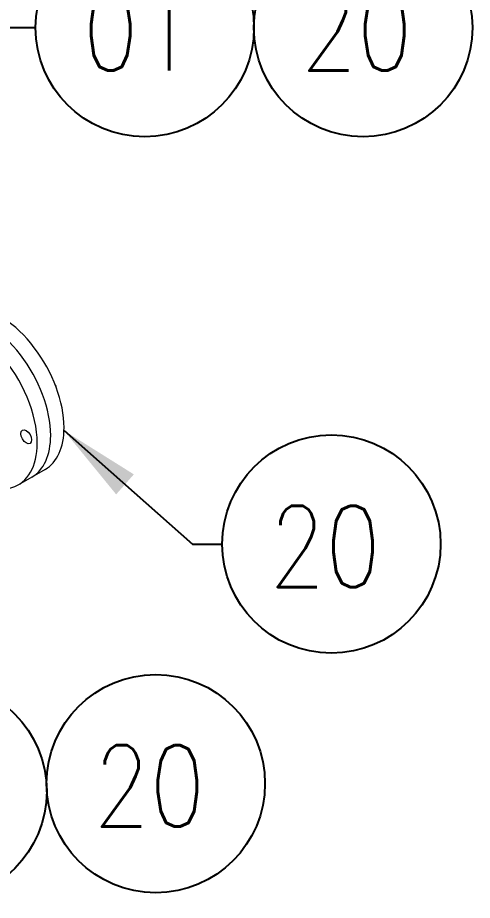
# Model space of a CAD drawing. Header units: millimetres. Extents: x -312439 to 477422, y -331570 to 212570.
# Drawn here: x 354522 to 355221, y 138332 to 139689 of the extents above; entities that cross this region are included whole.
import ezdxf

# ---------------------------------------------------------------- set-up
doc = ezdxf.new("R2010")
doc.units = ezdxf.units.MM
doc.layers.add('ARCONDTEXTO', color=4, linetype='Continuous')
doc.layers.add('TEXTO FORMATO', color=4, linetype='Continuous')
doc.styles.add('ROMAND', font='ROMAND.SHX')
doc.styles.add('ROMANS', font='romans.shx', dxfattribs={"height": 187.5})
doc.dimstyles.new('1-50 (MILIMETRO)', dxfattribs={"dimscale": 0, "dimtxt": 125, "dimasz": 125, "dimexe": 100, "dimexo": 100, "dimgap": 50, "dimtad": 0, "dimdec": 0, "dimzin": 0, "dimdsep": 46, "dimtxsty": 'ROMAND', "dimcen": -390, "dimclrd": 1, "dimclre": 1, "dimclrt": 3, "dimadec": 0, "dimazin": 0, "dimtfac": 1, "dimtdec": 0, "dimtix": 1, "dimtmove": 2, "dimatfit": 2, "dimfxl": 1, "dimtvp": 1, "dimtolj": 1, "dimtzin": 0, "dimarcsym": 0})

msp = doc.modelspace()

# ---------------------------------------------------------------- linework, layer by layer
at = {"color": 4, "linetype": 'Continuous', "lineweight": 0, "extrusion": (4.44089e-16, 0.816497, 0.57735)}
for p, q in [((354580.261, 139124.019), (354579.696, 139124.345)), ((354579.835, 139123.987), (354580.261, 139124.019)), ((354580.261, 139124.019), (354580.261, 139122.881)), ((354564.107, 138994.793), (354522.884, 138970.993))]:
    msp.add_line(p, q, dxfattribs=at)
at = {"color": 4, "linetype": 'Continuous', "lineweight": 0}
for centre, start_param, end_param in [((354493.991, 139116.238), 0.78539816, 2.7909146), ((354452.768, 139092.438), 0.78539816, 4.18979838), ((354473.379, 139104.338), 0.78539816, 2.81010391), ((354493.991, 139116.238), 0, 0.78539816), ((354452.768, 139092.438), 5.23497958, 7.06858347), ((354473.379, 139104.338), 0, 0.78539816)]:
    msp.add_ellipse(centre, major_axis=(70.117, -121.446), ratio=0.57735027, start_param=start_param, end_param=end_param, dxfattribs=at)
msp.add_ellipse((354535.04, 139044.938), major_axis=(-5.818, 10.076), ratio=0.57735027, dxfattribs=at)
at = {"layer": 'TEXTO FORMATO', "color": 1}
for centre in [(354717.084, 139674.055), (355052.754, 139674.055), (355003.931, 138879.959), (354734.074, 138511.576), (354398.808, 138499.928)]:
    msp.add_circle(centre, 167.835, dxfattribs=at)

# ---------------------------------------------------------------- texts
at = {"layer": 'ARCONDTEXTO', "color": 3, "linetype": 'Continuous', "lineweight": -3, "style": 'ROMANS', "width": 0.8}
for s, p in [('01', (354621.765, 139607.99)), ('20', (354957.436, 139607.99)), ('20', (354908.613, 138813.894)), ('20', (354638.756, 138445.511))]:
    msp.add_text(s, height=125, dxfattribs=at).set_placement(p)

# ---------------------------------------------------------------- leaders
at = {"layer": 'TEXTO FORMATO'}
for points in [[(354328.181, 139485.456), (354503.915, 139674.055), (354549.249, 139674.055)], [(354593.072, 139054.468), (354790.763, 138879.959), (354836.096, 138879.959)]]:
    msp.add_leader(points, dimstyle='1-50 (MILIMETRO)', override={"dimscale": 1}, dxfattribs=at)

doc.saveas('drawing.dxf')
